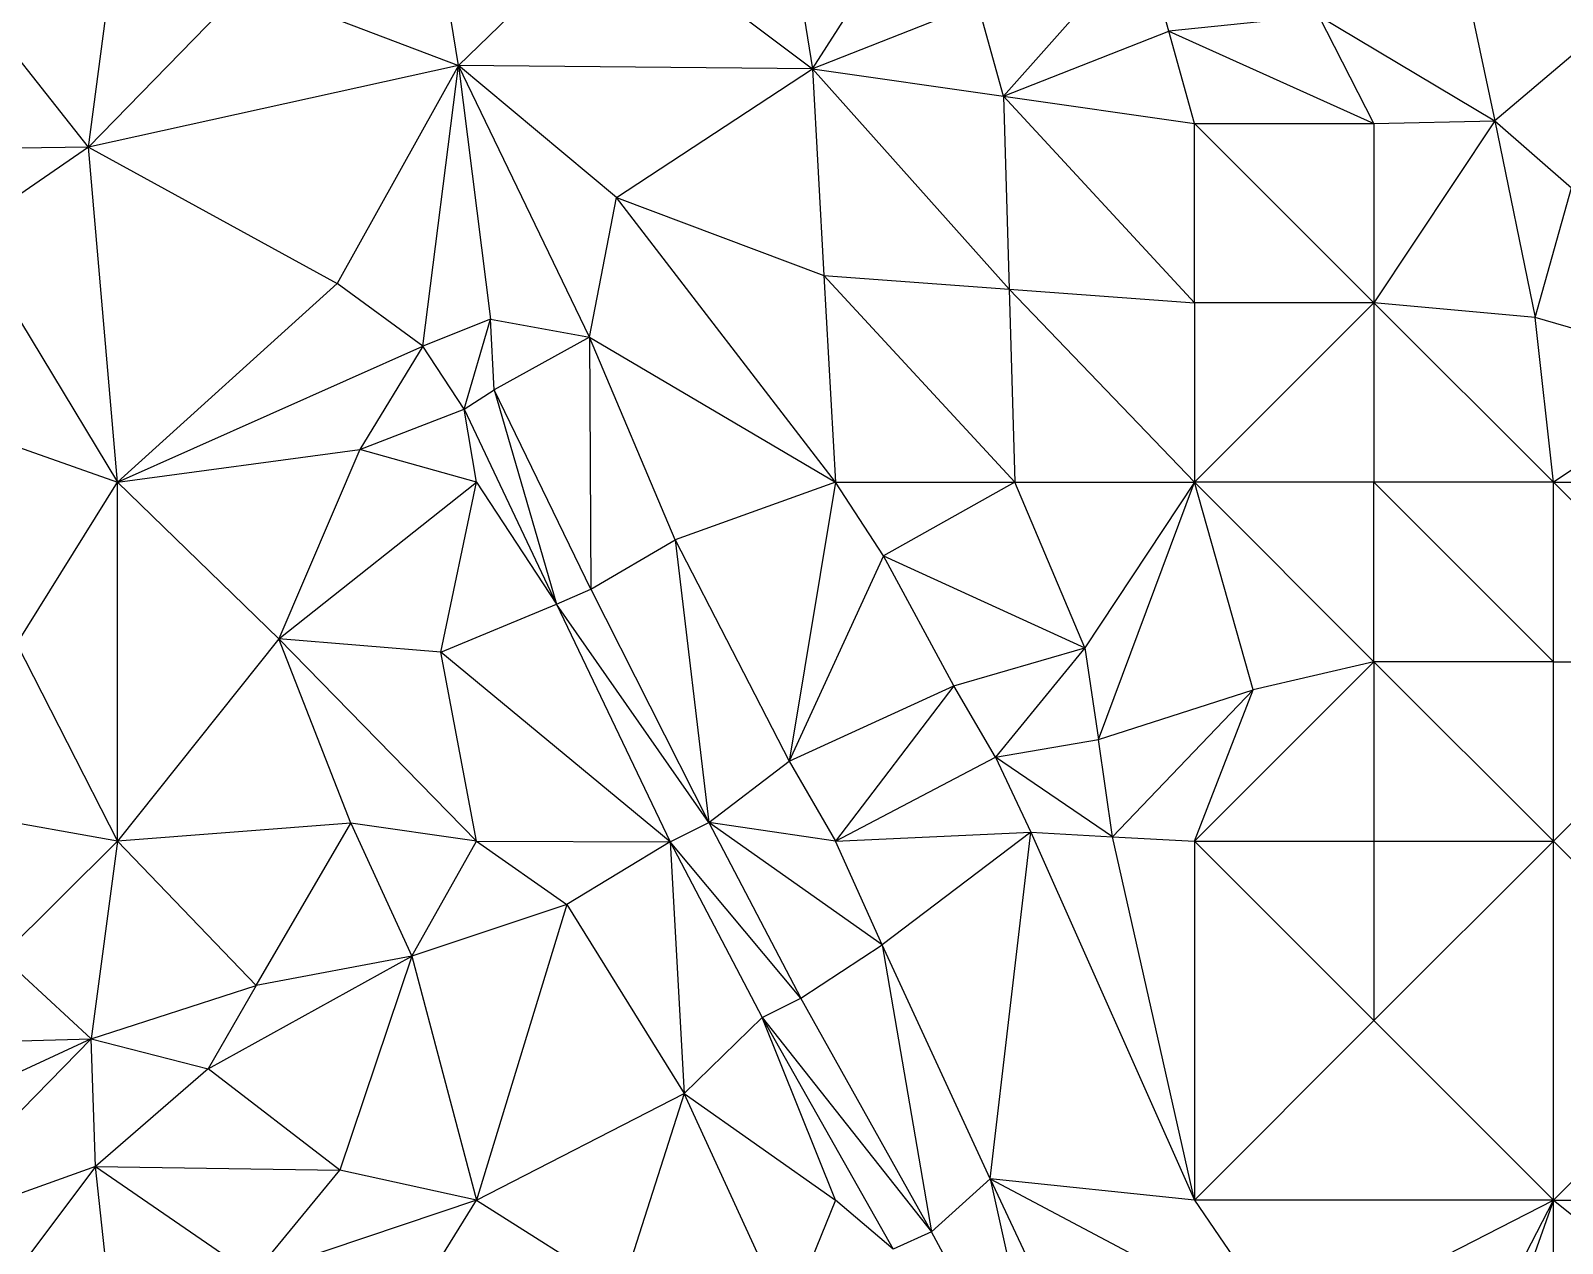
# Model space of a CAD drawing. Header units: inches. Extents: x 2000000 to 2613718, y 1000000 to 1269741.
# Drawn here: x 2612123 to 2612976, y 1268549 to 1269225 of the extents above; entities that cross this region are included whole.
import ezdxf

# ---------------------------------------------------------------- set-up
doc = ezdxf.new("R2010")
doc.units = ezdxf.units.IN
doc.header["$MEASUREMENT"] = 0

msp = doc.modelspace()

# ---------------------------------------------------------------- linework, layer by layer
for points in [[(2612361.15, 1269205.56, 248.23), (2612336.93, 1269354.83, 248.02)], [(2612361.15, 1269205.56, 248.23), (2612336.93, 1269354.83, 248.02)], [(2612558.3, 1269203.64, 248.79), (2612633.26, 1269320.47, 248.98)], [(2612558.3, 1269203.64, 248.79), (2612633.26, 1269320.47, 248.98)], [(2612543.48, 1269295.95, 248.7), (2612558.3, 1269203.64, 248.79)], [(2612543.48, 1269295.95, 248.7), (2612558.3, 1269203.64, 248.79)], [(2612446.26, 1269288.07, 248.4), (2612361.15, 1269205.56, 248.23)], [(2612446.26, 1269288.07, 248.4), (2612361.15, 1269205.56, 248.23)], [(2612446.26, 1269288.07, 248.4), (2612558.3, 1269203.64, 248.79)], [(2612446.26, 1269288.07, 248.4), (2612558.3, 1269203.64, 248.79)], [(2612742.57, 1269276.04, 249.37), (2612664.71, 1269188.47, 249.14)], [(2612742.57, 1269276.04, 249.37), (2612664.71, 1269188.47, 249.14)], [(2612756.85, 1269224.67, 249.43), (2612742.57, 1269276.04, 249.37)], [(2612756.85, 1269224.67, 249.43), (2612742.57, 1269276.04, 249.37)], [(2612154.96, 1269159.93, 247.8), (2612084.79, 1269248.94, 247.52)], [(2612154.96, 1269159.93, 247.8), (2612084.79, 1269248.94, 247.52)], [(2612154.96, 1269159.93, 247.8), (2612167.5, 1269254.33, 247.74)], [(2612154.96, 1269159.93, 247.8), (2612167.5, 1269254.33, 247.74)], [(2612154.96, 1269159.93, 247.8), (2612243.01, 1269250.49, 247.92)], [(2612154.96, 1269159.93, 247.8), (2612243.01, 1269250.49, 247.92)], [(2612243.01, 1269250.49, 247.92), (2612361.15, 1269205.56, 248.23)], [(2612243.01, 1269250.49, 247.92), (2612361.15, 1269205.56, 248.23)], [(2612650.44, 1269239.84, 249.09), (2612558.3, 1269203.64, 248.79)], [(2612650.44, 1269239.84, 249.09), (2612558.3, 1269203.64, 248.79)], [(2612664.71, 1269188.47, 249.14), (2612650.44, 1269239.84, 249.09)], [(2612664.71, 1269188.47, 249.14), (2612650.44, 1269239.84, 249.09)], [(2612924.15, 1269241.66, 249.99), (2612938.57, 1269174.62, 250.05)], [(2612924.15, 1269241.66, 249.99), (2612938.57, 1269174.62, 250.05)], [(2613023.17, 1269246.56, 250.32), (2612938.57, 1269174.62, 250.05)], [(2613023.17, 1269246.56, 250.32), (2612938.57, 1269174.62, 250.05)], [(2612840.5, 1269233.16, 249.7), (2612756.85, 1269224.67, 249.43)], [(2612840.5, 1269233.16, 249.7), (2612756.85, 1269224.67, 249.43)], [(2612871.12, 1269173.29, 249.82), (2612840.5, 1269233.16, 249.7)], [(2612840.5, 1269233.16, 249.7), (2612938.57, 1269174.62, 250.05)], [(2612871.12, 1269173.29, 249.82), (2612840.5, 1269233.16, 249.7)], [(2612840.5, 1269233.16, 249.7), (2612938.57, 1269174.62, 250.05)], [(2612664.71, 1269188.47, 249.14), (2612756.85, 1269224.67, 249.43)], [(2612664.71, 1269188.47, 249.14), (2612756.85, 1269224.67, 249.43)], [(2612771.12, 1269173.29, 249.49), (2612756.85, 1269224.67, 249.43)], [(2612756.85, 1269224.67, 249.43), (2612871.12, 1269173.29, 249.82)], [(2612771.12, 1269173.29, 249.49), (2612756.85, 1269224.67, 249.43)], [(2612756.85, 1269224.67, 249.43), (2612871.12, 1269173.29, 249.82)], [(2612361.15, 1269205.56, 248.23), (2612154.96, 1269159.93, 247.8)], [(2612361.15, 1269205.56, 248.23), (2612154.96, 1269159.93, 247.8)], [(2612361.15, 1269205.56, 248.23), (2612293.6, 1269083.98, 248.12)], [(2612361.15, 1269205.56, 248.23), (2612293.6, 1269083.98, 248.12)], [(2612341.31, 1269049.16, 248.22), (2612361.15, 1269205.56, 248.23)], [(2612341.31, 1269049.16, 248.22), (2612361.15, 1269205.56, 248.23)], [(2612361.15, 1269205.56, 248.23), (2612378.94, 1269064.21, 248.31)], [(2612434.13, 1269054.18, 248.43), (2612361.15, 1269205.56, 248.23)], [(2612449.18, 1269131.95, 248.48), (2612361.15, 1269205.56, 248.23)], [(2612558.3, 1269203.64, 248.79), (2612361.15, 1269205.56, 248.23)], [(2612361.15, 1269205.56, 248.23), (2612378.94, 1269064.21, 248.31)], [(2612434.13, 1269054.18, 248.43), (2612361.15, 1269205.56, 248.23)], [(2612449.18, 1269131.95, 248.48), (2612361.15, 1269205.56, 248.23)], [(2612558.3, 1269203.64, 248.79), (2612361.15, 1269205.56, 248.23)], [(2612449.18, 1269131.95, 248.48), (2612558.3, 1269203.64, 248.79)], [(2612449.18, 1269131.95, 248.48), (2612558.3, 1269203.64, 248.79)], [(2612558.3, 1269203.64, 248.79), (2612664.71, 1269188.47, 249.14)], [(2612558.3, 1269203.64, 248.79), (2612564.71, 1269088.47, 248.8)], [(2612667.92, 1269080.88, 249.12), (2612558.3, 1269203.64, 248.79)], [(2612558.3, 1269203.64, 248.79), (2612664.71, 1269188.47, 249.14)], [(2612558.3, 1269203.64, 248.79), (2612564.71, 1269088.47, 248.8)], [(2612667.92, 1269080.88, 249.12), (2612558.3, 1269203.64, 248.79)], [(2612664.71, 1269188.47, 249.14), (2612667.92, 1269080.88, 249.12)], [(2612771.12, 1269073.29, 249.45), (2612664.71, 1269188.47, 249.14)], [(2612664.71, 1269188.47, 249.14), (2612771.12, 1269173.29, 249.49)], [(2612664.71, 1269188.47, 249.14), (2612667.92, 1269080.88, 249.12)], [(2612771.12, 1269073.29, 249.45), (2612664.71, 1269188.47, 249.14)], [(2612664.71, 1269188.47, 249.14), (2612771.12, 1269173.29, 249.49)], [(2612771.12, 1269073.29, 249.45), (2612771.12, 1269173.29, 249.49)], [(2612771.12, 1269173.29, 249.49), (2612871.12, 1269173.29, 249.82)], [(2612871.12, 1269073.29, 249.79), (2612771.12, 1269173.29, 249.49)], [(2612771.12, 1269073.29, 249.45), (2612771.12, 1269173.29, 249.49)], [(2612771.12, 1269173.29, 249.49), (2612871.12, 1269173.29, 249.82)], [(2612871.12, 1269073.29, 249.79), (2612771.12, 1269173.29, 249.49)], [(2612871.12, 1269173.29, 249.82), (2612938.57, 1269174.62, 250.05)], [(2612938.57, 1269174.62, 250.05), (2612871.12, 1269073.29, 249.79)], [(2612871.12, 1269173.29, 249.82), (2612938.57, 1269174.62, 250.05)], [(2612938.57, 1269174.62, 250.05), (2612871.12, 1269073.29, 249.79)], [(2612871.12, 1269173.29, 249.82), (2612871.12, 1269073.29, 249.79)], [(2612871.12, 1269173.29, 249.82), (2612871.12, 1269073.29, 249.79)], [(2612938.57, 1269174.62, 250.05), (2612981.12, 1269137.39, 250.17)], [(2612938.57, 1269174.62, 250.05), (2612960.91, 1269065.06, 250.07)], [(2612938.57, 1269174.62, 250.05), (2612981.12, 1269137.39, 250.17)], [(2612938.57, 1269174.62, 250.05), (2612960.91, 1269065.06, 250.07)], [(2612154.96, 1269159.93, 247.8), (2612011.17, 1269157.95, 247.3)], [(2612154.96, 1269159.93, 247.8), (2612011.17, 1269157.95, 247.3)], [(2612154.96, 1269159.93, 247.8), (2612086.78, 1269113.11, 247.64)], [(2612154.96, 1269159.93, 247.8), (2612086.78, 1269113.11, 247.64)], [(2612171.12, 1268973.29, 247.89), (2612154.96, 1269159.93, 247.8)], [(2612154.96, 1269159.93, 247.8), (2612293.6, 1269083.98, 248.12)], [(2612171.12, 1268973.29, 247.89), (2612154.96, 1269159.93, 247.8)], [(2612154.96, 1269159.93, 247.8), (2612293.6, 1269083.98, 248.12)], [(2612960.91, 1269065.06, 250.07), (2612981.12, 1269137.39, 250.17)], [(2612960.91, 1269065.06, 250.07), (2612981.12, 1269137.39, 250.17)], [(2612434.13, 1269054.18, 248.43), (2612449.18, 1269131.95, 248.48)], [(2612434.13, 1269054.18, 248.43), (2612449.18, 1269131.95, 248.48)], [(2612571.12, 1268973.29, 248.73), (2612449.18, 1269131.95, 248.48)], [(2612449.18, 1269131.95, 248.48), (2612564.71, 1269088.47, 248.8)], [(2612571.12, 1268973.29, 248.73), (2612449.18, 1269131.95, 248.48)], [(2612449.18, 1269131.95, 248.48), (2612564.71, 1269088.47, 248.8)], [(2612086.78, 1269113.11, 247.64), (2612171.12, 1268973.29, 247.89)], [(2612086.78, 1269113.11, 247.64), (2612171.12, 1268973.29, 247.89)], [(2612564.71, 1269088.47, 248.8), (2612667.92, 1269080.88, 249.12)], [(2612564.71, 1269088.47, 248.8), (2612671.12, 1268973.29, 249.04)], [(2612564.71, 1269088.47, 248.8), (2612571.12, 1268973.29, 248.73)], [(2612564.71, 1269088.47, 248.8), (2612667.92, 1269080.88, 249.12)], [(2612564.71, 1269088.47, 248.8), (2612671.12, 1268973.29, 249.04)], [(2612564.71, 1269088.47, 248.8), (2612571.12, 1268973.29, 248.73)], [(2612293.6, 1269083.98, 248.12), (2612171.12, 1268973.29, 247.89)], [(2612293.6, 1269083.98, 248.12), (2612171.12, 1268973.29, 247.89)], [(2612341.31, 1269049.16, 248.22), (2612293.6, 1269083.98, 248.12)], [(2612341.31, 1269049.16, 248.22), (2612293.6, 1269083.98, 248.12)], [(2612667.92, 1269080.88, 249.12), (2612771.12, 1269073.29, 249.45)], [(2612667.92, 1269080.88, 249.12), (2612671.12, 1268973.29, 249.04)], [(2612771.12, 1268973.29, 249.36), (2612667.92, 1269080.88, 249.12)], [(2612667.92, 1269080.88, 249.12), (2612771.12, 1269073.29, 249.45)], [(2612667.92, 1269080.88, 249.12), (2612671.12, 1268973.29, 249.04)], [(2612771.12, 1268973.29, 249.36), (2612667.92, 1269080.88, 249.12)], [(2612871.12, 1269073.29, 249.79), (2612771.12, 1269073.29, 249.45)], [(2612771.12, 1269073.29, 249.45), (2612771.12, 1268973.29, 249.36)], [(2612771.12, 1268973.29, 249.36), (2612871.12, 1269073.29, 249.79)], [(2612871.12, 1269073.29, 249.79), (2612771.12, 1269073.29, 249.45)], [(2612771.12, 1269073.29, 249.45), (2612771.12, 1268973.29, 249.36)], [(2612771.12, 1268973.29, 249.36), (2612871.12, 1269073.29, 249.79)], [(2612960.91, 1269065.06, 250.07), (2612871.12, 1269073.29, 249.79)], [(2612871.12, 1269073.29, 249.79), (2612971.12, 1268973.29, 250.03)], [(2612871.12, 1269073.29, 249.79), (2612871.12, 1268973.29, 249.7)], [(2612960.91, 1269065.06, 250.07), (2612871.12, 1269073.29, 249.79)], [(2612871.12, 1269073.29, 249.79), (2612971.12, 1268973.29, 250.03)], [(2612871.12, 1269073.29, 249.79), (2612871.12, 1268973.29, 249.7)], [(2612378.94, 1269064.21, 248.31), (2612341.31, 1269049.16, 248.22)], [(2612378.94, 1269064.21, 248.31), (2612341.31, 1269049.16, 248.22)], [(2612364.41, 1269014.1, 248.26), (2612378.94, 1269064.21, 248.31)], [(2612364.41, 1269014.1, 248.26), (2612378.94, 1269064.21, 248.31)], [(2612378.94, 1269064.21, 248.31), (2612434.13, 1269054.18, 248.43)], [(2612381.13, 1269024.85, 248.3), (2612378.94, 1269064.21, 248.31)], [(2612378.94, 1269064.21, 248.31), (2612434.13, 1269054.18, 248.43)], [(2612381.13, 1269024.85, 248.3), (2612378.94, 1269064.21, 248.31)], [(2612971.12, 1268973.29, 250.03), (2612960.91, 1269065.06, 250.07)], [(2613064.09, 1269035.27, 250.35), (2612960.91, 1269065.06, 250.07)], [(2612971.12, 1268973.29, 250.03), (2612960.91, 1269065.06, 250.07)], [(2613064.09, 1269035.27, 250.35), (2612960.91, 1269065.06, 250.07)], [(2612434.13, 1269054.18, 248.43), (2612381.13, 1269024.85, 248.3)], [(2612434.13, 1269054.18, 248.43), (2612381.13, 1269024.85, 248.3)], [(2612434.13, 1269054.18, 248.43), (2612571.12, 1268973.29, 248.73)], [(2612481.8, 1268941.29, 248.48), (2612434.13, 1269054.18, 248.43)], [(2612434.13, 1269054.18, 248.43), (2612434.87, 1268913.79, 248.36)], [(2612434.13, 1269054.18, 248.43), (2612571.12, 1268973.29, 248.73)], [(2612481.8, 1268941.29, 248.48), (2612434.13, 1269054.18, 248.43)], [(2612434.13, 1269054.18, 248.43), (2612434.87, 1268913.79, 248.36)], [(2612171.12, 1268973.29, 247.89), (2612341.31, 1269049.16, 248.22)], [(2612171.12, 1268973.29, 247.89), (2612341.31, 1269049.16, 248.22)], [(2612341.31, 1269049.16, 248.22), (2612306.19, 1268991.46, 248.13)], [(2612341.31, 1269049.16, 248.22), (2612306.19, 1268991.46, 248.13)], [(2612364.41, 1269014.1, 248.26), (2612341.31, 1269049.16, 248.22)], [(2612364.41, 1269014.1, 248.26), (2612341.31, 1269049.16, 248.22)], [(2613064.09, 1269035.27, 250.35), (2612971.12, 1268973.29, 250.03)], [(2613064.09, 1269035.27, 250.35), (2612971.12, 1268973.29, 250.03)], [(2612364.41, 1269014.1, 248.26), (2612381.13, 1269024.85, 248.3)], [(2612364.41, 1269014.1, 248.26), (2612381.13, 1269024.85, 248.3)], [(2612434.87, 1268913.79, 248.36), (2612381.13, 1269024.85, 248.3)], [(2612381.13, 1269024.85, 248.3), (2612415.76, 1268905.44, 248.31)], [(2612434.87, 1268913.79, 248.36), (2612381.13, 1269024.85, 248.3)], [(2612381.13, 1269024.85, 248.3), (2612415.76, 1268905.44, 248.31)], [(2612306.19, 1268991.46, 248.13), (2612364.41, 1269014.1, 248.26)], [(2612306.19, 1268991.46, 248.13), (2612364.41, 1269014.1, 248.26)], [(2612371.12, 1268973.29, 248.26), (2612364.41, 1269014.1, 248.26)], [(2612364.41, 1269014.1, 248.26), (2612415.76, 1268905.44, 248.31)], [(2612371.12, 1268973.29, 248.26), (2612364.41, 1269014.1, 248.26)], [(2612364.41, 1269014.1, 248.26), (2612415.76, 1268905.44, 248.31)], [(2612072.21, 1269008.24, 247.67), (2612171.12, 1268973.29, 247.89)], [(2612072.21, 1269008.24, 247.67), (2612171.12, 1268973.29, 247.89)], [(2612171.12, 1268973.29, 247.89), (2612306.19, 1268991.46, 248.13)], [(2612171.12, 1268973.29, 247.89), (2612306.19, 1268991.46, 248.13)], [(2612306.19, 1268991.46, 248.13), (2612261.03, 1268886.1, 248)], [(2612306.19, 1268991.46, 248.13), (2612261.03, 1268886.1, 248)], [(2612371.12, 1268973.29, 248.26), (2612306.19, 1268991.46, 248.13)], [(2612371.12, 1268973.29, 248.26), (2612306.19, 1268991.46, 248.13)], [(2612115.15, 1268883.31, 247.78), (2612171.12, 1268973.29, 247.89)], [(2612115.15, 1268883.31, 247.78), (2612171.12, 1268973.29, 247.89)], [(2612171.12, 1268773.29, 247.81), (2612171.12, 1268973.29, 247.89)], [(2612171.12, 1268973.29, 247.89), (2612261.03, 1268886.1, 248)], [(2612171.12, 1268773.29, 247.81), (2612171.12, 1268973.29, 247.89)], [(2612171.12, 1268973.29, 247.89), (2612261.03, 1268886.1, 248)], [(2612261.03, 1268886.1, 248), (2612371.12, 1268973.29, 248.26)], [(2612261.03, 1268886.1, 248), (2612371.12, 1268973.29, 248.26)], [(2612351.34, 1268878.57, 248.16), (2612371.12, 1268973.29, 248.26)], [(2612351.34, 1268878.57, 248.16), (2612371.12, 1268973.29, 248.26)], [(2612371.12, 1268973.29, 248.26), (2612415.76, 1268905.44, 248.31)], [(2612371.12, 1268973.29, 248.26), (2612415.76, 1268905.44, 248.31)], [(2612571.12, 1268973.29, 248.73), (2612481.8, 1268941.29, 248.48)], [(2612571.12, 1268973.29, 248.73), (2612481.8, 1268941.29, 248.48)], [(2612571.12, 1268973.29, 248.73), (2612545.44, 1268817.84, 248.51)], [(2612571.12, 1268973.29, 248.73), (2612545.44, 1268817.84, 248.51)], [(2612597.96, 1268932.2, 248.77), (2612571.12, 1268973.29, 248.73)], [(2612571.12, 1268973.29, 248.73), (2612671.12, 1268973.29, 249.04)], [(2612597.96, 1268932.2, 248.77), (2612571.12, 1268973.29, 248.73)], [(2612571.12, 1268973.29, 248.73), (2612671.12, 1268973.29, 249.04)], [(2612671.12, 1268973.29, 249.04), (2612597.96, 1268932.2, 248.77)], [(2612671.12, 1268973.29, 249.04), (2612597.96, 1268932.2, 248.77)], [(2612671.12, 1268973.29, 249.04), (2612771.12, 1268973.29, 249.36)], [(2612710.04, 1268880.95, 249.04), (2612671.12, 1268973.29, 249.04)], [(2612671.12, 1268973.29, 249.04), (2612771.12, 1268973.29, 249.36)], [(2612710.04, 1268880.95, 249.04), (2612671.12, 1268973.29, 249.04)], [(2612771.12, 1268973.29, 249.36), (2612710.04, 1268880.95, 249.04)], [(2612771.12, 1268973.29, 249.36), (2612710.04, 1268880.95, 249.04)], [(2612717.68, 1268829.99, 248.99), (2612771.12, 1268973.29, 249.36)], [(2612717.68, 1268829.99, 248.99), (2612771.12, 1268973.29, 249.36)], [(2612871.12, 1268973.29, 249.7), (2612771.12, 1268973.29, 249.36)], [(2612771.12, 1268973.29, 249.36), (2612871.12, 1268873.29, 249.57)], [(2612803.8, 1268857.59, 249.32), (2612771.12, 1268973.29, 249.36)], [(2612871.12, 1268973.29, 249.7), (2612771.12, 1268973.29, 249.36)], [(2612771.12, 1268973.29, 249.36), (2612871.12, 1268873.29, 249.57)], [(2612803.8, 1268857.59, 249.32), (2612771.12, 1268973.29, 249.36)], [(2612971.12, 1268973.29, 250.03), (2612871.12, 1268973.29, 249.7)], [(2612871.12, 1268973.29, 249.7), (2612971.12, 1268873.29, 249.9)], [(2612871.12, 1268873.29, 249.57), (2612871.12, 1268973.29, 249.7)], [(2612971.12, 1268973.29, 250.03), (2612871.12, 1268973.29, 249.7)], [(2612871.12, 1268973.29, 249.7), (2612971.12, 1268873.29, 249.9)], [(2612871.12, 1268873.29, 249.57), (2612871.12, 1268973.29, 249.7)], [(2612971.12, 1268873.29, 249.9), (2612971.12, 1268973.29, 250.03)], [(2612971.12, 1268973.29, 250.03), (2613171.12, 1268973.29, 250.57)], [(2612971.12, 1268973.29, 250.03), (2613071.12, 1268873.29, 250.2)], [(2612971.12, 1268873.29, 249.9), (2612971.12, 1268973.29, 250.03)], [(2612971.12, 1268973.29, 250.03), (2613171.12, 1268973.29, 250.57)], [(2612971.12, 1268973.29, 250.03), (2613071.12, 1268873.29, 250.2)], [(2612434.87, 1268913.79, 248.36), (2612481.8, 1268941.29, 248.48)], [(2612434.87, 1268913.79, 248.36), (2612481.8, 1268941.29, 248.48)], [(2612481.8, 1268941.29, 248.48), (2612545.44, 1268817.84, 248.51)], [(2612481.8, 1268941.29, 248.48), (2612500.55, 1268783.63, 248.38)], [(2612481.8, 1268941.29, 248.48), (2612545.44, 1268817.84, 248.51)], [(2612481.8, 1268941.29, 248.48), (2612500.55, 1268783.63, 248.38)], [(2612597.96, 1268932.2, 248.77), (2612545.44, 1268817.84, 248.51)], [(2612597.96, 1268932.2, 248.77), (2612545.44, 1268817.84, 248.51)], [(2612637.08, 1268859.8, 248.79), (2612597.96, 1268932.2, 248.77)], [(2612597.96, 1268932.2, 248.77), (2612710.04, 1268880.95, 249.04)], [(2612637.08, 1268859.8, 248.79), (2612597.96, 1268932.2, 248.77)], [(2612597.96, 1268932.2, 248.77), (2612710.04, 1268880.95, 249.04)], [(2612415.76, 1268905.44, 248.31), (2612434.87, 1268913.79, 248.36)], [(2612415.76, 1268905.44, 248.31), (2612434.87, 1268913.79, 248.36)], [(2612434.87, 1268913.79, 248.36), (2612500.55, 1268783.63, 248.38)], [(2612434.87, 1268913.79, 248.36), (2612500.55, 1268783.63, 248.38)], [(2612351.34, 1268878.57, 248.16), (2612415.76, 1268905.44, 248.31)], [(2612351.34, 1268878.57, 248.16), (2612415.76, 1268905.44, 248.31)], [(2612415.76, 1268905.44, 248.31), (2612479.05, 1268772.89, 248.33)], [(2612500.55, 1268783.63, 248.38), (2612415.76, 1268905.44, 248.31)], [(2612415.76, 1268905.44, 248.31), (2612479.05, 1268772.89, 248.33)], [(2612500.55, 1268783.63, 248.38), (2612415.76, 1268905.44, 248.31)], [(2612115.15, 1268883.31, 247.78), (2612171.12, 1268773.29, 247.81)], [(2612115.15, 1268883.31, 247.78), (2612171.12, 1268773.29, 247.81)], [(2612261.03, 1268886.1, 248), (2612171.12, 1268773.29, 247.81)], [(2612261.03, 1268886.1, 248), (2612171.12, 1268773.29, 247.81)], [(2612351.34, 1268878.57, 248.16), (2612261.03, 1268886.1, 248)], [(2612261.03, 1268886.1, 248), (2612371.12, 1268773.29, 248.12)], [(2612301.17, 1268783.24, 248.01), (2612261.03, 1268886.1, 248)], [(2612351.34, 1268878.57, 248.16), (2612261.03, 1268886.1, 248)], [(2612261.03, 1268886.1, 248), (2612371.12, 1268773.29, 248.12)], [(2612301.17, 1268783.24, 248.01), (2612261.03, 1268886.1, 248)], [(2612637.08, 1268859.8, 248.79), (2612710.04, 1268880.95, 249.04)], [(2612637.08, 1268859.8, 248.79), (2612710.04, 1268880.95, 249.04)], [(2612710.04, 1268880.95, 249.04), (2612660.27, 1268820.05, 248.8)], [(2612710.04, 1268880.95, 249.04), (2612660.27, 1268820.05, 248.8)], [(2612710.04, 1268880.95, 249.04), (2612717.68, 1268829.99, 248.99)], [(2612710.04, 1268880.95, 249.04), (2612717.68, 1268829.99, 248.99)], [(2612371.12, 1268773.29, 248.12), (2612351.34, 1268878.57, 248.16)], [(2612479.05, 1268772.89, 248.33), (2612351.34, 1268878.57, 248.16)], [(2612371.12, 1268773.29, 248.12), (2612351.34, 1268878.57, 248.16)], [(2612479.05, 1268772.89, 248.33), (2612351.34, 1268878.57, 248.16)], [(2612871.12, 1268873.29, 249.57), (2612771.12, 1268773.29, 249.06)], [(2612871.12, 1268873.29, 249.57), (2612771.12, 1268773.29, 249.06)], [(2612871.12, 1268873.29, 249.57), (2612803.8, 1268857.59, 249.32)], [(2612871.12, 1268873.29, 249.57), (2612803.8, 1268857.59, 249.32)], [(2612871.12, 1268873.29, 249.57), (2612871.12, 1268773.29, 249.4)], [(2612971.12, 1268773.29, 249.75), (2612871.12, 1268873.29, 249.57)], [(2612971.12, 1268873.29, 249.9), (2612871.12, 1268873.29, 249.57)], [(2612871.12, 1268873.29, 249.57), (2612871.12, 1268773.29, 249.4)], [(2612971.12, 1268773.29, 249.75), (2612871.12, 1268873.29, 249.57)], [(2612971.12, 1268873.29, 249.9), (2612871.12, 1268873.29, 249.57)], [(2613071.12, 1268873.29, 250.2), (2612971.12, 1268773.29, 249.75)], [(2612971.12, 1268773.29, 249.75), (2612971.12, 1268873.29, 249.9)], [(2612971.12, 1268873.29, 249.9), (2613071.12, 1268873.29, 250.2)], [(2613071.12, 1268873.29, 250.2), (2612971.12, 1268773.29, 249.75)], [(2612971.12, 1268773.29, 249.75), (2612971.12, 1268873.29, 249.9)], [(2612971.12, 1268873.29, 249.9), (2613071.12, 1268873.29, 250.2)], [(2612545.44, 1268817.84, 248.51), (2612637.08, 1268859.8, 248.79)], [(2612545.44, 1268817.84, 248.51), (2612637.08, 1268859.8, 248.79)], [(2612637.08, 1268859.8, 248.79), (2612571.12, 1268773.29, 248.52)], [(2612637.08, 1268859.8, 248.79), (2612571.12, 1268773.29, 248.52)], [(2612660.27, 1268820.05, 248.8), (2612637.08, 1268859.8, 248.79)], [(2612660.27, 1268820.05, 248.8), (2612637.08, 1268859.8, 248.79)], [(2612717.68, 1268829.99, 248.99), (2612803.8, 1268857.59, 249.32)], [(2612717.68, 1268829.99, 248.99), (2612803.8, 1268857.59, 249.32)], [(2612803.8, 1268857.59, 249.32), (2612725.55, 1268775.76, 248.93)], [(2612803.8, 1268857.59, 249.32), (2612725.55, 1268775.76, 248.93)], [(2612771.12, 1268773.29, 249.06), (2612803.8, 1268857.59, 249.32)], [(2612771.12, 1268773.29, 249.06), (2612803.8, 1268857.59, 249.32)], [(2612660.27, 1268820.05, 248.8), (2612717.68, 1268829.99, 248.99)], [(2612660.27, 1268820.05, 248.8), (2612717.68, 1268829.99, 248.99)], [(2612725.55, 1268775.76, 248.93), (2612717.68, 1268829.99, 248.99)], [(2612725.55, 1268775.76, 248.93), (2612717.68, 1268829.99, 248.99)], [(2612500.55, 1268783.63, 248.38), (2612545.44, 1268817.84, 248.51)], [(2612500.55, 1268783.63, 248.38), (2612545.44, 1268817.84, 248.51)], [(2612545.44, 1268817.84, 248.51), (2612571.12, 1268773.29, 248.52)], [(2612545.44, 1268817.84, 248.51), (2612571.12, 1268773.29, 248.52)], [(2612571.12, 1268773.29, 248.52), (2612660.27, 1268820.05, 248.8)], [(2612571.12, 1268773.29, 248.52), (2612660.27, 1268820.05, 248.8)], [(2612660.27, 1268820.05, 248.8), (2612679.98, 1268778.22, 248.79)], [(2612725.55, 1268775.76, 248.93), (2612660.27, 1268820.05, 248.8)], [(2612660.27, 1268820.05, 248.8), (2612679.98, 1268778.22, 248.79)], [(2612725.55, 1268775.76, 248.93), (2612660.27, 1268820.05, 248.8)], [(2612171.12, 1268773.29, 247.81), (2612096.26, 1268786.61, 247.72)], [(2612171.12, 1268773.29, 247.81), (2612096.26, 1268786.61, 247.72)], [(2612301.17, 1268783.24, 248.01), (2612171.12, 1268773.29, 247.81)], [(2612301.17, 1268783.24, 248.01), (2612171.12, 1268773.29, 247.81)], [(2612248.48, 1268692.93, 247.86), (2612301.17, 1268783.24, 248.01)], [(2612248.48, 1268692.93, 247.86), (2612301.17, 1268783.24, 248.01)], [(2612371.12, 1268773.29, 248.12), (2612301.17, 1268783.24, 248.01)], [(2612301.17, 1268783.24, 248.01), (2612335.17, 1268709.14, 248)], [(2612371.12, 1268773.29, 248.12), (2612301.17, 1268783.24, 248.01)], [(2612301.17, 1268783.24, 248.01), (2612335.17, 1268709.14, 248)], [(2612479.05, 1268772.89, 248.33), (2612500.55, 1268783.63, 248.38)], [(2612479.05, 1268772.89, 248.33), (2612500.55, 1268783.63, 248.38)], [(2612500.55, 1268783.63, 248.38), (2612551.9, 1268685.71, 248.35)], [(2612597.2, 1268715.5, 248.49), (2612500.55, 1268783.63, 248.38)], [(2612571.12, 1268773.29, 248.52), (2612500.55, 1268783.63, 248.38)], [(2612500.55, 1268783.63, 248.38), (2612551.9, 1268685.71, 248.35)], [(2612597.2, 1268715.5, 248.49), (2612500.55, 1268783.63, 248.38)], [(2612571.12, 1268773.29, 248.52), (2612500.55, 1268783.63, 248.38)], [(2612571.12, 1268773.29, 248.52), (2612679.98, 1268778.22, 248.79)], [(2612571.12, 1268773.29, 248.52), (2612679.98, 1268778.22, 248.79)], [(2612679.98, 1268778.22, 248.79), (2612597.2, 1268715.5, 248.49)], [(2612679.98, 1268778.22, 248.79), (2612597.2, 1268715.5, 248.49)], [(2612657.4, 1268585.05, 248.38), (2612679.98, 1268778.22, 248.79)], [(2612657.4, 1268585.05, 248.38), (2612679.98, 1268778.22, 248.79)], [(2612679.98, 1268778.22, 248.79), (2612725.55, 1268775.76, 248.93)], [(2612679.98, 1268778.22, 248.79), (2612771.12, 1268573.29, 248.61)], [(2612679.98, 1268778.22, 248.79), (2612725.55, 1268775.76, 248.93)], [(2612679.98, 1268778.22, 248.79), (2612771.12, 1268573.29, 248.61)], [(2612171.12, 1268773.29, 247.81), (2612106.72, 1268709.21, 247.69)], [(2612171.12, 1268773.29, 247.81), (2612106.72, 1268709.21, 247.69)], [(2612171.12, 1268773.29, 247.81), (2612156.45, 1268663.21, 247.72)], [(2612171.12, 1268773.29, 247.81), (2612156.45, 1268663.21, 247.72)], [(2612171.12, 1268773.29, 247.81), (2612248.48, 1268692.93, 247.86)], [(2612171.12, 1268773.29, 247.81), (2612248.48, 1268692.93, 247.86)], [(2612335.17, 1268709.14, 248), (2612371.12, 1268773.29, 248.12)], [(2612335.17, 1268709.14, 248), (2612371.12, 1268773.29, 248.12)], [(2612371.12, 1268773.29, 248.12), (2612479.05, 1268772.89, 248.33)], [(2612371.12, 1268773.29, 248.12), (2612421.59, 1268738.08, 248.18)], [(2612371.12, 1268773.29, 248.12), (2612479.05, 1268772.89, 248.33)], [(2612371.12, 1268773.29, 248.12), (2612421.59, 1268738.08, 248.18)], [(2612479.05, 1268772.89, 248.33), (2612421.59, 1268738.08, 248.18)], [(2612479.05, 1268772.89, 248.33), (2612421.59, 1268738.08, 248.18)], [(2612479.05, 1268772.89, 248.33), (2612530.4, 1268674.97, 248.3)], [(2612551.9, 1268685.71, 248.35), (2612479.05, 1268772.89, 248.33)], [(2612479.05, 1268772.89, 248.33), (2612486.81, 1268632.72, 248.14)], [(2612479.05, 1268772.89, 248.33), (2612530.4, 1268674.97, 248.3)], [(2612551.9, 1268685.71, 248.35), (2612479.05, 1268772.89, 248.33)], [(2612479.05, 1268772.89, 248.33), (2612486.81, 1268632.72, 248.14)], [(2612597.2, 1268715.5, 248.49), (2612571.12, 1268773.29, 248.52)], [(2612597.2, 1268715.5, 248.49), (2612571.12, 1268773.29, 248.52)], [(2612725.55, 1268775.76, 248.93), (2612771.12, 1268773.29, 249.06)], [(2612771.12, 1268573.29, 248.61), (2612725.55, 1268775.76, 248.93)], [(2612725.55, 1268775.76, 248.93), (2612771.12, 1268773.29, 249.06)], [(2612771.12, 1268573.29, 248.61), (2612725.55, 1268775.76, 248.93)], [(2612771.12, 1268773.29, 249.06), (2612871.12, 1268773.29, 249.4)], [(2612771.12, 1268773.29, 249.06), (2612871.12, 1268673.29, 249.16)], [(2612771.12, 1268773.29, 249.06), (2612771.12, 1268573.29, 248.61)], [(2612771.12, 1268773.29, 249.06), (2612871.12, 1268773.29, 249.4)], [(2612771.12, 1268773.29, 249.06), (2612871.12, 1268673.29, 249.16)], [(2612771.12, 1268773.29, 249.06), (2612771.12, 1268573.29, 248.61)], [(2612871.12, 1268773.29, 249.4), (2612971.12, 1268773.29, 249.75)], [(2612971.12, 1268773.29, 249.75), (2612871.12, 1268673.29, 249.16)], [(2612871.12, 1268773.29, 249.4), (2612871.12, 1268673.29, 249.16)], [(2612871.12, 1268773.29, 249.4), (2612971.12, 1268773.29, 249.75)], [(2612971.12, 1268773.29, 249.75), (2612871.12, 1268673.29, 249.16)], [(2612871.12, 1268773.29, 249.4), (2612871.12, 1268673.29, 249.16)], [(2612971.12, 1268573.29, 249.25), (2612971.12, 1268773.29, 249.75)], [(2613071.77, 1268673.4, 249.86), (2612971.12, 1268773.29, 249.75)], [(2612971.12, 1268573.29, 249.25), (2612971.12, 1268773.29, 249.75)], [(2613071.77, 1268673.4, 249.86), (2612971.12, 1268773.29, 249.75)], [(2612421.59, 1268738.08, 248.18), (2612335.17, 1268709.14, 248)], [(2612421.59, 1268738.08, 248.18), (2612335.17, 1268709.14, 248)], [(2612421.59, 1268738.08, 248.18), (2612371.12, 1268573.29, 247.86)], [(2612421.59, 1268738.08, 248.18), (2612371.12, 1268573.29, 247.86)], [(2612421.59, 1268738.08, 248.18), (2612486.81, 1268632.72, 248.14)], [(2612421.59, 1268738.08, 248.18), (2612486.81, 1268632.72, 248.14)], [(2612551.9, 1268685.71, 248.35), (2612597.2, 1268715.5, 248.49)], [(2612551.9, 1268685.71, 248.35), (2612597.2, 1268715.5, 248.49)], [(2612657.4, 1268585.05, 248.38), (2612597.2, 1268715.5, 248.49)], [(2612597.2, 1268715.5, 248.49), (2612624.74, 1268555.55, 248.24)], [(2612657.4, 1268585.05, 248.38), (2612597.2, 1268715.5, 248.49)], [(2612597.2, 1268715.5, 248.49), (2612624.74, 1268555.55, 248.24)], [(2612156.45, 1268663.21, 247.72), (2612106.72, 1268709.21, 247.69)], [(2612156.45, 1268663.21, 247.72), (2612106.72, 1268709.21, 247.69)], [(2612221.78, 1268646.46, 247.78), (2612335.17, 1268709.14, 248)], [(2612221.78, 1268646.46, 247.78), (2612335.17, 1268709.14, 248)], [(2612335.17, 1268709.14, 248), (2612248.48, 1268692.93, 247.86)], [(2612335.17, 1268709.14, 248), (2612248.48, 1268692.93, 247.86)], [(2612335.17, 1268709.14, 248), (2612294.99, 1268589.98, 247.8)], [(2612335.17, 1268709.14, 248), (2612294.99, 1268589.98, 247.8)], [(2612335.17, 1268709.14, 248), (2612371.12, 1268573.29, 247.86)], [(2612335.17, 1268709.14, 248), (2612371.12, 1268573.29, 247.86)], [(2612156.45, 1268663.21, 247.72), (2612248.48, 1268692.93, 247.86)], [(2612156.45, 1268663.21, 247.72), (2612248.48, 1268692.93, 247.86)], [(2612248.48, 1268692.93, 247.86), (2612221.78, 1268646.46, 247.78)], [(2612248.48, 1268692.93, 247.86), (2612221.78, 1268646.46, 247.78)], [(2612530.4, 1268674.97, 248.3), (2612551.9, 1268685.71, 248.35)], [(2612530.4, 1268674.97, 248.3), (2612551.9, 1268685.71, 248.35)], [(2612624.74, 1268555.55, 248.24), (2612551.9, 1268685.71, 248.35)], [(2612624.74, 1268555.55, 248.24), (2612551.9, 1268685.71, 248.35)], [(2612486.81, 1268632.72, 248.14), (2612530.4, 1268674.97, 248.3)], [(2612486.81, 1268632.72, 248.14), (2612530.4, 1268674.97, 248.3)], [(2612530.4, 1268674.97, 248.3), (2612624.74, 1268555.55, 248.24)], [(2612571.12, 1268573.29, 248.17), (2612530.4, 1268674.97, 248.3)], [(2612530.4, 1268674.97, 248.3), (2612603.24, 1268546, 248.17)], [(2612530.4, 1268674.97, 248.3), (2612624.74, 1268555.55, 248.24)], [(2612571.12, 1268573.29, 248.17), (2612530.4, 1268674.97, 248.3)], [(2612530.4, 1268674.97, 248.3), (2612603.24, 1268546, 248.17)], [(2612871.12, 1268673.29, 249.16), (2612771.12, 1268573.29, 248.61)], [(2612871.12, 1268673.29, 249.16), (2612771.12, 1268573.29, 248.61)], [(2612971.12, 1268573.29, 249.25), (2612871.12, 1268673.29, 249.16)], [(2612971.12, 1268573.29, 249.25), (2612871.12, 1268673.29, 249.16)], [(2612971.12, 1268573.29, 249.25), (2613071.77, 1268673.4, 249.86)], [(2612971.12, 1268573.29, 249.25), (2613071.77, 1268673.4, 249.86)], [(2612010.5, 1268659.01, 247.49), (2612156.45, 1268663.21, 247.72)], [(2612010.5, 1268659.01, 247.49), (2612156.45, 1268663.21, 247.72)], [(2612156.45, 1268663.21, 247.72), (2612031.87, 1268605.32, 247.49)], [(2612156.45, 1268663.21, 247.72), (2612031.87, 1268605.32, 247.49)], [(2612048.15, 1268552.32, 247.47), (2612156.45, 1268663.21, 247.72)], [(2612048.15, 1268552.32, 247.47), (2612156.45, 1268663.21, 247.72)], [(2612156.45, 1268663.21, 247.72), (2612221.78, 1268646.46, 247.78)], [(2612159.02, 1268592.07, 247.66), (2612156.45, 1268663.21, 247.72)], [(2612156.45, 1268663.21, 247.72), (2612221.78, 1268646.46, 247.78)], [(2612159.02, 1268592.07, 247.66), (2612156.45, 1268663.21, 247.72)], [(2612221.78, 1268646.46, 247.78), (2612159.02, 1268592.07, 247.66)], [(2612221.78, 1268646.46, 247.78), (2612159.02, 1268592.07, 247.66)], [(2612294.99, 1268589.98, 247.8), (2612221.78, 1268646.46, 247.78)], [(2612294.99, 1268589.98, 247.8), (2612221.78, 1268646.46, 247.78)], [(2612371.12, 1268573.29, 247.86), (2612486.81, 1268632.72, 248.14)], [(2612371.12, 1268573.29, 247.86), (2612486.81, 1268632.72, 248.14)], [(2612486.81, 1268632.72, 248.14), (2612451.69, 1268522.33, 247.86)], [(2612486.81, 1268632.72, 248.14), (2612451.69, 1268522.33, 247.86)], [(2612486.81, 1268632.72, 248.14), (2612571.12, 1268573.29, 248.17)], [(2612544.51, 1268507.28, 247.95), (2612486.81, 1268632.72, 248.14)], [(2612486.81, 1268632.72, 248.14), (2612571.12, 1268573.29, 248.17)], [(2612544.51, 1268507.28, 247.95), (2612486.81, 1268632.72, 248.14)], [(2612159.02, 1268592.07, 247.66), (2612048.15, 1268552.32, 247.47)], [(2612159.02, 1268592.07, 247.66), (2612048.15, 1268552.32, 247.47)], [(2612159.02, 1268592.07, 247.66), (2612064.89, 1268466.56, 247.39)], [(2612159.02, 1268592.07, 247.66), (2612064.89, 1268466.56, 247.39)], [(2612159.02, 1268592.07, 247.66), (2612294.99, 1268589.98, 247.8)], [(2612171.57, 1268474.92, 247.49), (2612159.02, 1268592.07, 247.66)], [(2612159.02, 1268592.07, 247.66), (2612246.88, 1268531.4, 247.66)], [(2612159.02, 1268592.07, 247.66), (2612294.99, 1268589.98, 247.8)], [(2612171.57, 1268474.92, 247.49), (2612159.02, 1268592.07, 247.66)], [(2612159.02, 1268592.07, 247.66), (2612246.88, 1268531.4, 247.66)], [(2612246.88, 1268531.4, 247.66), (2612294.99, 1268589.98, 247.8)], [(2612246.88, 1268531.4, 247.66), (2612294.99, 1268589.98, 247.8)], [(2612371.12, 1268573.29, 247.86), (2612294.99, 1268589.98, 247.8)], [(2612371.12, 1268573.29, 247.86), (2612294.99, 1268589.98, 247.8)], [(2612624.74, 1268555.55, 248.24), (2612657.4, 1268585.05, 248.38)], [(2612624.74, 1268555.55, 248.24), (2612657.4, 1268585.05, 248.38)], [(2612771.12, 1268573.29, 248.61), (2612657.4, 1268585.05, 248.38)], [(2612657.4, 1268585.05, 248.38), (2612822.98, 1268497.25, 248.52)], [(2612657.4, 1268585.05, 248.38), (2612712.6, 1268467.14, 248.15)], [(2612657.4, 1268585.05, 248.38), (2612691.61, 1268431.36, 247.99)], [(2612771.12, 1268573.29, 248.61), (2612657.4, 1268585.05, 248.38)], [(2612657.4, 1268585.05, 248.38), (2612822.98, 1268497.25, 248.52)], [(2612657.4, 1268585.05, 248.38), (2612712.6, 1268467.14, 248.15)], [(2612657.4, 1268585.05, 248.38), (2612691.61, 1268431.36, 247.99)], [(2612371.12, 1268573.29, 247.86), (2612246.88, 1268531.4, 247.66)], [(2612371.12, 1268573.29, 247.86), (2612246.88, 1268531.4, 247.66)], [(2612315.76, 1268483.52, 247.63), (2612371.12, 1268573.29, 247.86)], [(2612315.76, 1268483.52, 247.63), (2612371.12, 1268573.29, 247.86)], [(2612371.12, 1268573.29, 247.86), (2612451.69, 1268522.33, 247.86)], [(2612371.12, 1268573.29, 247.86), (2612451.69, 1268522.33, 247.86)], [(2612571.12, 1268573.29, 248.17), (2612544.51, 1268507.28, 247.95)], [(2612571.12, 1268573.29, 248.17), (2612544.51, 1268507.28, 247.95)], [(2612603.24, 1268546, 248.17), (2612571.12, 1268573.29, 248.17)], [(2612603.24, 1268546, 248.17), (2612571.12, 1268573.29, 248.17)], [(2612971.12, 1268573.29, 249.25), (2612771.12, 1268573.29, 248.61)], [(2612771.12, 1268573.29, 248.61), (2612822.98, 1268497.25, 248.52)], [(2612971.12, 1268573.29, 249.25), (2612771.12, 1268573.29, 248.61)], [(2612771.12, 1268573.29, 248.61), (2612822.98, 1268497.25, 248.52)], [(2612822.98, 1268497.25, 248.52), (2612971.12, 1268573.29, 249.25)], [(2612822.98, 1268497.25, 248.52), (2612971.12, 1268573.29, 249.25)], [(2612850.92, 1268339.83, 247.99), (2612971.12, 1268573.29, 249.25)], [(2612850.92, 1268339.83, 247.99), (2612971.12, 1268573.29, 249.25)], [(2612971.12, 1268573.29, 249.25), (2612871.17, 1268290.95, 247.82)], [(2612971.12, 1268573.29, 249.25), (2612871.17, 1268290.95, 247.82)], [(2612971.12, 1268373.29, 248.48), (2612971.12, 1268573.29, 249.25)], [(2612971.12, 1268573.29, 249.25), (2613171.12, 1268573.29, 249.95)], [(2612971.12, 1268573.29, 249.25), (2613124.44, 1268450.76, 249.39)], [(2612971.12, 1268373.29, 248.48), (2612971.12, 1268573.29, 249.25)], [(2612971.12, 1268573.29, 249.25), (2613171.12, 1268573.29, 249.95)], [(2612971.12, 1268573.29, 249.25), (2613124.44, 1268450.76, 249.39)], [(2612624.74, 1268555.55, 248.24), (2612603.24, 1268546, 248.17)], [(2612624.74, 1268555.55, 248.24), (2612603.24, 1268546, 248.17)], [(2612691.61, 1268431.36, 247.99), (2612624.74, 1268555.55, 248.24)], [(2612691.61, 1268431.36, 247.99), (2612624.74, 1268555.55, 248.24)]]:
    msp.add_polyline3d(points)

doc.saveas('drawing.dxf')
